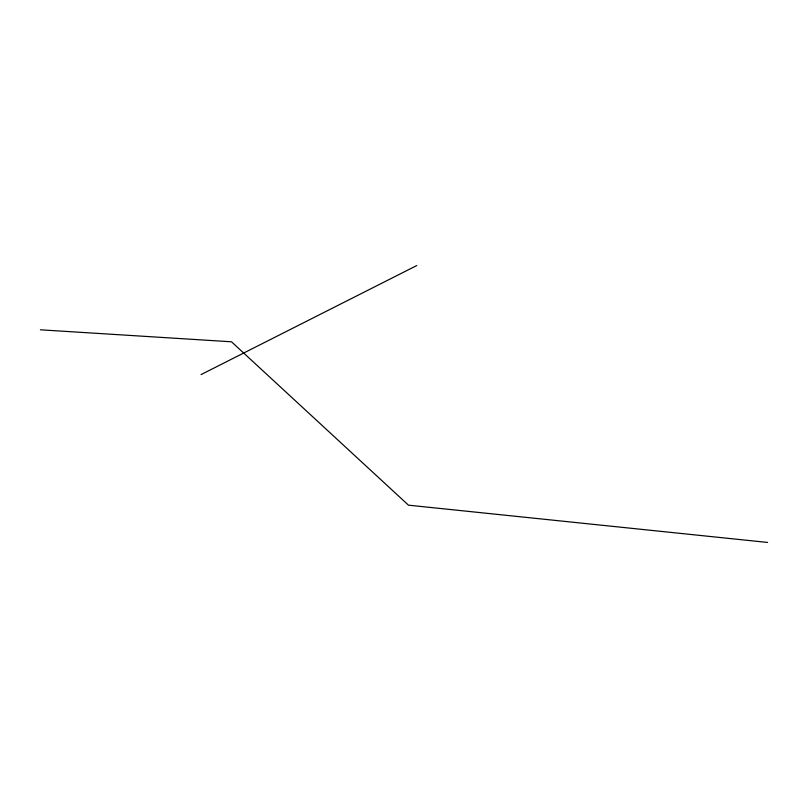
<?xml version="1.0" encoding="UTF-8"?>
<svg xmlns="http://www.w3.org/2000/svg" width="808" height="808" viewBox="0 0 808 808"><rect width="100%" height="100%" fill="white"/><g stroke="black" fill="none" stroke-linecap="round" stroke-linejoin="round"><path stroke-width="1.21" d="M201.051 374.589L416.746 265.559M40.4 329.805L231.502 341.794L408.474 505.172L767.6 542.441"/></g></svg>
